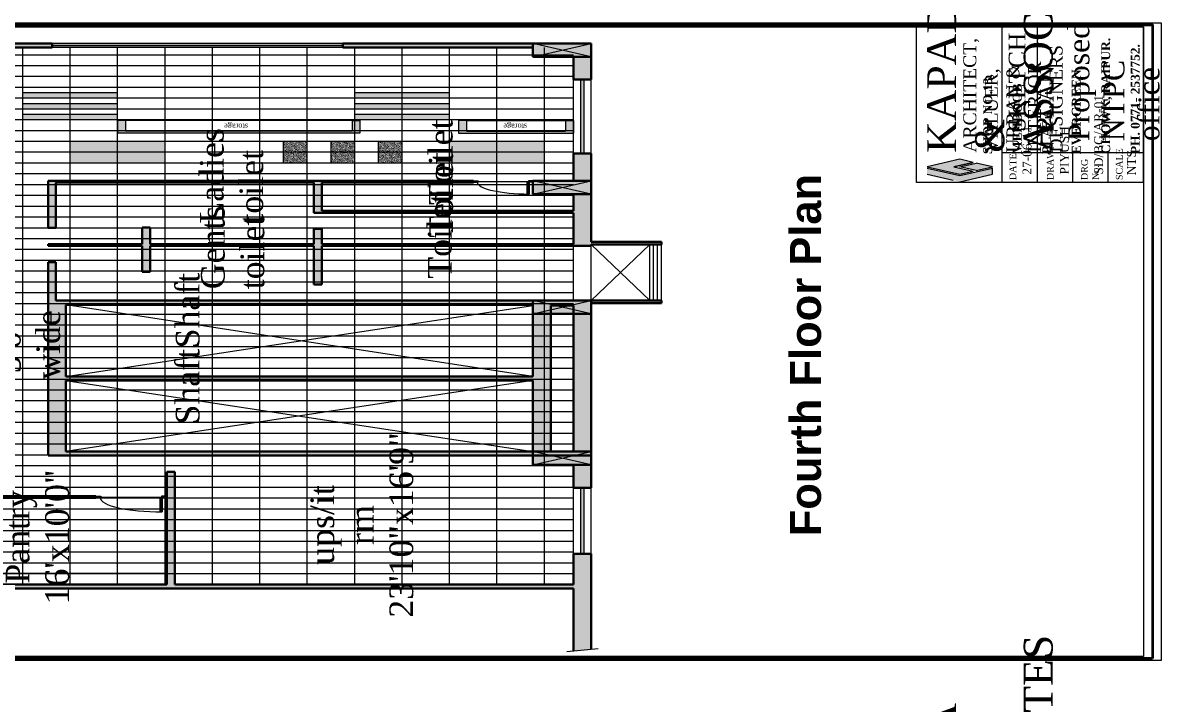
# Model space of a CAD drawing. Header units: inches. Extents: x 327481 to 195042051, y -335014 to 44773228.
# Drawn here: x 194699856 to 195042051, y 44568395 to 44773228 of the extents above; entities that cross this region are included whole.
import ezdxf

# ---------------------------------------------------------------- set-up
doc = ezdxf.new("R2010")
doc.units = ezdxf.units.IN
doc.header["$MEASUREMENT"] = 0
doc.linetypes.add('ACAD_ISO10W100', pattern=[18, 12, -3, 0, -3])
doc.layers.add('center', color=146, linetype='Continuous')
for name, color, linetype, lineweight in [('column 1', 146, 'Continuous', 30), ('DOOR', 47, 'Continuous', 9), ('ele1', 1, 'Continuous', 13), ('floor patern', 44, 'Continuous', 0), ('FUR', 34, 'Continuous', 13), ('furniture', 251, 'Continuous', 13), ('GLASS', 140, 'Continuous', 5), ('ser.duct', 131, 'Continuous', 5), ('TEXT', 7, 'Continuous', 0), ('WALL', 12, 'Continuous', 30)]:
    doc.layers.add(name, color=color, linetype=linetype, lineweight=lineweight)
doc.styles.get("Standard").update_dxf_attribs({"font": 'times.ttf', "height": 12})

# ---------------------------------------------------------------- blocks, each defined once
blk = doc.blocks.new('RTU')
at = {"layer": 'DOOR'}
for points in [[(2799511, -182811), (2799511, -182874), (2799551, -182874), (2799551, -182886), (2799611, -182886), (2799611, -182811)], [(2798637, -183716, 0.009156), (2798637, -183748), (2799511, -183748), (2799511, -183716)], [(2799611, -183811), (2799611, -183736), (2799551, -183736), (2799551, -183748), (2799511, -183748), (2799511, -183811)]]:
    blk.add_hatch(color=256, dxfattribs=at).paths.add_polyline_path(points)
at = {"layer": 'DOOR', "ltscale": 300}
for p, q in [((2799511, -182811), (2799511, -182874)), ((2799611, -182811), (2799511, -182811)), ((2799551, -182874), (2799511, -182874)), ((2799551, -182874), (2799551, -182886)), ((2799611, -182886), (2799551, -182886)), ((2799551, -182886), (2799551, -183736)), ((2799611, -182811), (2799611, -182886)), ((2798637, -183748), (2798637, -183716)), ((2798637, -183716), (2799511, -183716)), ((2799511, -183716), (2799511, -183748)), ((2799611, -183736), (2799551, -183736)), ((2799551, -183748), (2799551, -183736)), ((2799611, -183811), (2799611, -183736)), ((2799511, -183748), (2798637, -183748)), ((2799511, -183811), (2799511, -183748)), ((2799551, -183748), (2799511, -183748)), ((2799611, -183811), (2799511, -183811))]:
    blk.add_line(p, q, dxfattribs=at)
blk.add_arc((2799511, -183748), 874, 90, 180, dxfattribs=at)
blk = doc.blocks.new('COLUMN1')
at = {"layer": 'column 1'}
h = blk.add_hatch(color=256, dxfattribs=at)
h.paths.add_polyline_path([(1, 1), (0, 1), (0.5, 0.5)])
h.paths.add_polyline_path([(1, 1), (0.5, 0.5), (1, 0)])
h.paths.add_polyline_path([(0.5, 0.5), (0, 0), (1, 0)])
h.paths.add_polyline_path([(0.5, 0.5), (0, 1), (0, 0)])
at = {"layer": 'column 1', "lineweight": 0, "ltscale": 0.3}
for p, q in [((0, 1), (1, 0)), ((0, 0), (1, 1))]:
    blk.add_line(p, q, dxfattribs=at)
at = {"layer": 'column 1', "ltscale": 0.3}
for p, q in [((1, 1), (0, 1)), ((0, 1), (0, 0)), ((1, 0), (1, 1)), ((0, 0), (1, 0))]:
    blk.add_line(p, q, dxfattribs=at)
blk = doc.blocks.new('A$C529C24E1')
at = {"layer": 'floor patern'}
h = blk.add_hatch(dxfattribs=at)
h.set_pattern_fill('AR-SAND', color=256, style=0)
h.set_pattern_definition([(37.5, (1039.0384, -1357.394), (-0.062993, 1.926824), [0, -1.52, 0, -1.7, 0, -1.625]), (7.5, (1039.0384, -1357.394), (1.76978, 2.82215), [0, -0.82, 0, -1.37, 0, -0.525]), (327.5, (1037.8084, -1357.394), (3.11414, 0.00566), [0, -0.5, 0, -1.8, 0, -2.35]), (317.5, (1037.8084, -1357.394), (3.00613, 0.87768), [0, -0.25, 0, -1.18, 0, -1.35])])
h.paths.add_polyline_path([(1051.04, -1333.39), (1039.04, -1333.39), (1039.04, -1357.39), (1051.04, -1357.39)])
h.paths.add_polyline_path([(1051.04, -1309.39), (1039.04, -1309.39), (1039.04, -1333.39), (1051.04, -1333.39)])
h = blk.add_hatch(dxfattribs=at)
h.set_pattern_fill('AR-SAND', color=256, style=0)
h.set_pattern_definition([(37.5, (1063.0384, -1357.394), (-0.062993, 1.926824), [0, -1.52, 0, -1.7, 0, -1.625]), (7.5, (1063.0384, -1357.394), (1.76978, 2.82215), [0, -0.82, 0, -1.37, 0, -0.525]), (327.5, (1061.8084, -1357.394), (3.11414, 0.00566), [0, -0.5, 0, -1.8, 0, -2.35]), (317.5, (1061.8084, -1357.394), (3.00613, 0.87768), [0, -0.25, 0, -1.18, 0, -1.35])])
h.paths.add_polyline_path([(1075.04, -1333.39), (1063.04, -1333.39), (1063.04, -1357.39), (1075.04, -1357.39)])
h.paths.add_polyline_path([(1075.04, -1309.39), (1063.04, -1309.39), (1063.04, -1333.39), (1075.04, -1333.39)])
h = blk.add_hatch(dxfattribs=at)
h.set_pattern_fill('AR-SAND', color=256, style=0)
h.set_pattern_definition([(37.5, (1087.0384, -1357.394), (-0.062993, 1.926824), [0, -1.52, 0, -1.7, 0, -1.625]), (7.5, (1087.0384, -1357.394), (1.76978, 2.82215), [0, -0.82, 0, -1.37, 0, -0.525]), (327.5, (1085.8084, -1357.394), (3.11414, 0.00566), [0, -0.5, 0, -1.8, 0, -2.35]), (317.5, (1085.8084, -1357.394), (3.00613, 0.87768), [0, -0.25, 0, -1.18, 0, -1.35])])
h.paths.add_polyline_path([(1099.04, -1333.39), (1087.04, -1333.39), (1087.04, -1357.39), (1099.04, -1357.39)])
h.paths.add_polyline_path([(1099.04, -1309.39), (1087.04, -1309.39), (1087.04, -1333.39), (1099.04, -1333.39)])
h = blk.add_hatch(dxfattribs=at)
h.set_pattern_fill('AR-SAND', color=256, style=0)
h.set_pattern_definition([(37.5, (943.0384, -1381.394), (-0.062993, 1.926824), [0, -1.52, 0, -1.7, 0, -1.625]), (7.5, (943.0384, -1381.394), (1.76978, 2.82215), [0, -0.82, 0, -1.37, 0, -0.525]), (327.5, (941.8084, -1381.394), (3.11414, 0.00566), [0, -0.5, 0, -1.8, 0, -2.35]), (317.5, (941.8084, -1381.394), (3.00613, 0.87768), [0, -0.25, 0, -1.18, 0, -1.35])])
h.paths.add_polyline_path([(991.04, -1333.39), (967.04, -1333.39), (967.04, -1357.39), (991.04, -1357.39)])
h.paths.add_polyline_path([(967.04, -1333.39), (943.04, -1333.39), (943.04, -1357.39), (967.04, -1357.39)])
h.paths.add_polyline_path([(967.04, -1357.39), (943.04, -1357.39), (943.04, -1381.39), (967.04, -1381.39)])
h.paths.add_polyline_path([(991.04, -1357.39), (967.04, -1357.39), (967.04, -1381.39), (991.04, -1381.39)])
h = blk.add_hatch(dxfattribs=at)
h.set_pattern_fill('AR-SAND', color=256, angle=90, style=0)
h.set_pattern_definition([(127.5, (991.0384, -1453.394), (-1.926824, -0.062993), [0, -1.52, 0, -1.7, 0, -1.625]), (97.5, (991.0384, -1453.394), (-2.82215, 1.76978), [0, -0.82, 0, -1.37, 0, -0.525]), (57.5, (991.0384, -1454.624), (-0.00566, 3.11414), [0, -0.5, 0, -1.8, 0, -2.35]), (47.5, (991.0384, -1454.624), (-0.87768, 3.00613), [0, -0.25, 0, -1.18, 0, -1.35])])
h.paths.add_polyline_path([(967.04, -1441.39), (967.04, -1453.39), (991.04, -1453.39), (991.04, -1441.39)])
h.paths.add_polyline_path([(943.04, -1441.39), (943.04, -1453.39), (967.04, -1453.39), (967.04, -1441.39)])
h = blk.add_hatch(dxfattribs=at)
h.set_pattern_fill('AR-SAND', color=256, angle=90, style=0)
h.set_pattern_definition([(127.5, (991.0384, -1477.394), (-1.926824, -0.062993), [0, -1.52, 0, -1.7, 0, -1.625]), (97.5, (991.0384, -1477.394), (-2.82215, 1.76978), [0, -0.82, 0, -1.37, 0, -0.525]), (57.5, (991.0384, -1478.624), (-0.00566, 3.11414), [0, -0.5, 0, -1.8, 0, -2.35]), (47.5, (991.0384, -1478.624), (-0.87768, 3.00613), [0, -0.25, 0, -1.18, 0, -1.35])])
h.paths.add_polyline_path([(967.04, -1465.39), (967.04, -1477.39), (991.04, -1477.39), (991.04, -1465.39)])
h.paths.add_polyline_path([(943.04, -1465.39), (943.04, -1477.39), (967.04, -1477.39), (967.04, -1465.39)])
h = blk.add_hatch(dxfattribs=at)
h.set_pattern_fill('AR-SAND', color=256, style=0)
h.set_pattern_definition([(37.5, (1039.0384, -1525.394), (-0.062993, 1.926824), [0, -1.52, 0, -1.7, 0, -1.625]), (7.5, (1039.0384, -1525.394), (1.76978, 2.82215), [0, -0.82, 0, -1.37, 0, -0.525]), (327.5, (1037.8084, -1525.394), (3.11414, 0.00566), [0, -0.5, 0, -1.8, 0, -2.35]), (317.5, (1037.8084, -1525.394), (3.00613, 0.87768), [0, -0.25, 0, -1.18, 0, -1.35])])
h.paths.add_polyline_path([(1051.04, -1501.39), (1039.04, -1501.39), (1039.04, -1525.39), (1051.04, -1525.39)])
h.paths.add_polyline_path([(1051.04, -1477.39), (1039.04, -1477.39), (1039.04, -1501.39), (1051.04, -1501.39)])
h = blk.add_hatch(dxfattribs=at)
h.set_pattern_fill('AR-SAND', color=256, style=0)
h.set_pattern_definition([(37.5, (1063.0384, -1525.394), (-0.062993, 1.926824), [0, -1.52, 0, -1.7, 0, -1.625]), (7.5, (1063.0384, -1525.394), (1.76978, 2.82215), [0, -0.82, 0, -1.37, 0, -0.525]), (327.5, (1061.8084, -1525.394), (3.11414, 0.00566), [0, -0.5, 0, -1.8, 0, -2.35]), (317.5, (1061.8084, -1525.394), (3.00613, 0.87768), [0, -0.25, 0, -1.18, 0, -1.35])])
h.paths.add_polyline_path([(1075.04, -1501.39), (1063.04, -1501.39), (1063.04, -1525.39), (1075.04, -1525.39)])
h.paths.add_polyline_path([(1075.04, -1477.39), (1063.04, -1477.39), (1063.04, -1501.39), (1075.04, -1501.39)])
h = blk.add_hatch(dxfattribs=at)
h.set_pattern_fill('AR-SAND', color=256, style=0)
h.set_pattern_definition([(37.5, (1087.0384, -1525.394), (-0.062993, 1.926824), [0, -1.52, 0, -1.7, 0, -1.625]), (7.5, (1087.0384, -1525.394), (1.76978, 2.82215), [0, -0.82, 0, -1.37, 0, -0.525]), (327.5, (1085.8084, -1525.394), (3.11414, 0.00566), [0, -0.5, 0, -1.8, 0, -2.35]), (317.5, (1085.8084, -1525.394), (3.00613, 0.87768), [0, -0.25, 0, -1.18, 0, -1.35])])
h.paths.add_polyline_path([(1099.04, -1501.39), (1087.04, -1501.39), (1087.04, -1525.39), (1099.04, -1525.39)])
h.paths.add_polyline_path([(1099.04, -1477.39), (1087.04, -1477.39), (1087.04, -1501.39), (1099.04, -1501.39)])
h = blk.add_hatch(dxfattribs=at)
h.set_pattern_fill('AR-SAND', color=256, angle=90, style=0)
h.set_pattern_definition([(127.5, (991.0384, -1501.394), (-1.926824, -0.062993), [0, -1.52, 0, -1.7, 0, -1.625]), (97.5, (991.0384, -1501.394), (-2.82215, 1.76978), [0, -0.82, 0, -1.37, 0, -0.525]), (57.5, (991.0384, -1502.624), (-0.00566, 3.11414), [0, -0.5, 0, -1.8, 0, -2.35]), (47.5, (991.0384, -1502.624), (-0.87768, 3.00613), [0, -0.25, 0, -1.18, 0, -1.35])])
h.paths.add_polyline_path([(967.04, -1489.39), (967.04, -1501.39), (991.04, -1501.39), (991.04, -1489.39)])
h.paths.add_polyline_path([(943.04, -1489.39), (943.04, -1501.39), (967.04, -1501.39), (967.04, -1489.39)])
h = blk.add_hatch(dxfattribs=at)
h.set_pattern_fill('AR-SAND', color=256, style=0)
h.set_pattern_definition([(37.5, (943.0384, -1573.394), (-0.062993, 1.926824), [0, -1.52, 0, -1.7, 0, -1.625]), (7.5, (943.0384, -1573.394), (1.76978, 2.82215), [0, -0.82, 0, -1.37, 0, -0.525]), (327.5, (941.8084, -1573.394), (3.11414, 0.00566), [0, -0.5, 0, -1.8, 0, -2.35]), (317.5, (941.8084, -1573.394), (3.00613, 0.87768), [0, -0.25, 0, -1.18, 0, -1.35])])
h.paths.add_polyline_path([(991.04, -1525.39), (967.04, -1525.39), (967.04, -1549.39), (991.04, -1549.39)])
h.paths.add_polyline_path([(967.04, -1525.39), (943.04, -1525.39), (943.04, -1549.39), (967.04, -1549.39)])
h.paths.add_polyline_path([(967.04, -1549.39), (943.04, -1549.39), (943.04, -1573.39), (967.04, -1573.39)])
h.paths.add_polyline_path([(991.04, -1549.39), (967.04, -1549.39), (967.04, -1573.39), (991.04, -1573.39)])
for p, q in [((31.04, -447.89), (31.04, -1588.07)), ((55.04, -447.89), (55.04, -1588.07)), ((79.04, -447.89), (79.04, -1588.07)), ((103.04, -447.89), (103.04, -1588.07)), ((127.04, -447.89), (127.04, -1588.07)), ((151.04, -447.89), (151.04, -1588.07)), ((175.04, -447.89), (175.04, -1588.07)), ((199.04, -447.89), (199.04, -1588.07)), ((223.04, -447.89), (223.04, -1588.07)), ((247.04, -447.89), (247.04, -1588.07)), ((271.04, -447.89), (271.04, -1588.07)), ((295.04, -447.89), (295.04, -1588.07)), ((319.04, -447.89), (319.04, -1588.07)), ((343.04, -447.89), (343.04, -1588.07)), ((367.04, -447.89), (367.04, -1588.07)), ((391.04, -447.89), (391.04, -1588.07)), ((415.04, -447.89), (415.04, -1588.07)), ((439.04, -447.89), (439.04, -1588.07)), ((463.04, -447.89), (463.04, -1588.07)), ((487.04, -447.89), (487.04, -1588.07)), ((511.04, -447.89), (511.04, -1588.07)), ((535.04, -447.89), (535.04, -1588.07)), ((559.04, -447.89), (559.04, -1588.07)), ((583.04, -447.89), (583.04, -1588.07)), ((607.04, -447.89), (607.04, -1588.07)), ((631.04, -447.89), (631.04, -1588.07)), ((655.04, -447.89), (655.04, -1588.07)), ((679.04, -447.89), (679.04, -1588.07)), ((703.04, -447.89), (703.04, -1588.07)), ((727.04, -447.89), (727.04, -1588.07)), ((751.04, -447.89), (751.04, -1588.07)), ((775.04, -447.89), (775.04, -1588.07)), ((799.04, -447.89), (799.04, -1588.07)), ((823.04, -447.89), (823.04, -1588.07)), ((847.04, -447.89), (847.04, -1588.07)), ((871.04, -447.89), (871.04, -1588.07)), ((895.04, -447.89), (895.04, -1588.07)), ((919.04, -447.89), (919.04, -1588.07)), ((943.04, -447.89), (943.04, -1588.07)), ((967.04, -447.89), (967.04, -1588.07)), ((991.04, -447.89), (991.04, -1588.07)), ((1015.04, -447.89), (1015.04, -1588.07)), ((1039.04, -447.89), (1039.04, -1588.07)), ((1063.04, -447.89), (1063.04, -1588.07)), ((1087.04, -447.89), (1087.04, -1588.07)), ((1111.04, -447.89), (1111.04, -1588.07)), ((1135.04, -447.89), (1135.04, -1588.07)), ((1159.04, -447.89), (1159.04, -1588.07)), ((1183.04, -447.89), (1183.04, -1588.07)), ((7.04, -1309.39), (1199.11, -1309.39)), ((1051.04, -1309.39), (1051.04, -1357.39)), ((1075.04, -1309.39), (1075.04, -1357.39)), ((1099.04, -1309.39), (1099.04, -1357.39)), ((7.04, -1333.39), (1199.11, -1333.39)), ((7.04, -1357.39), (1199.11, -1357.39)), ((7.04, -1381.39), (1199.11, -1381.39)), ((7.04, -1405.39), (1199.11, -1405.39)), ((7.04, -1429.39), (1199.11, -1429.39)), ((943.04, -1441.39), (991.04, -1441.39)), ((7.04, -1453.39), (1199.11, -1453.39)), ((943.04, -1465.39), (991.04, -1465.39)), ((7.04, -1477.39), (1199.11, -1477.39)), ((1051.04, -1477.39), (1051.04, -1525.39)), ((1075.04, -1477.39), (1075.04, -1525.39)), ((1099.04, -1477.39), (1099.04, -1525.39)), ((943.04, -1489.39), (991.04, -1489.39)), ((7.04, -1501.39), (1199.11, -1501.39)), ((7.04, -1525.39), (1199.11, -1525.39)), ((7.04, -1549.39), (1199.11, -1549.39)), ((7.04, -1573.39), (1199.11, -1573.39))]:
    blk.add_line(p, q, dxfattribs=at)
blk = doc.blocks.new('for presentation-29.06.11')
at = {"layer": 'FUR'}
for points in [[(332943.46, -327329), (332915.46, -327329), (332915.46, -327451.64), (332943.46, -327451.64), (332943.46, -327447.64), (332919.45, -327447.64), (332919.46, -327333), (332943.46, -327333)], [(332943.46, -327501.58), (332915.46, -327501.58), (332915.46, -327559.69), (332943.46, -327559.69), (332943.46, -327555.69), (332919.45, -327555.69), (332919.45, -327505.58), (332943.46, -327505.58)]]:
    blk.add_hatch(color=252, dxfattribs=at).paths.add_polyline_path(points)
at = {"layer": 'GLASS'}
for points in [[(333109.24, -327442.92), (333110.74, -327442.92), (333110.74, -327295.92), (333109.24, -327295.92)], [(331981.05, -327563.47), (331981.05, -327564.97), (332128.05, -327564.97), (332128.05, -327563.47)], [(332870.01, -327563.47), (332870.01, -327564.97), (333034.01, -327564.97), (333034.01, -327563.47)]]:
    blk.add_hatch(color=256, dxfattribs=at).paths.add_polyline_path(points)
at = {"layer": 'TEXT'}
for points in [[(332837.7, -327738.68), (332823.99, -327738.68), (332807.4, -327755.27), (332823.99, -327771.87), (332837.7, -327771.87), (332821.11, -327755.27)], [(332840.59, -327738.68), (332823.99, -327755.27), (332830.76, -327762.04), (332840.59, -327752.21), (332850.42, -327762.04), (332857.18, -327755.27)], [(332832.29, -327763.57), (332840.59, -327771.87), (332848.88, -327763.57), (332840.59, -327755.27)]]:
    blk.add_hatch(color=256, dxfattribs=at).paths.add_polyline_path(points)
at = {"layer": 'WALL', "lineweight": 0}
h = blk.add_hatch(color=36, dxfattribs=at)
h.paths.add_polyline_path([(332128.05, -327559.69), (332128.05, -327568.75), (332179.05, -327568.75), (332179.05, -327559.69)])
h.paths.add_polyline_path([(331981.05, -327568.75), (331981.05, -327559.69), (331913.38, -327559.69), (331913.38, -327357.91), (332163.52, -327357.91), (332163.52, -327353.91), (331913.38, -327353.91), (331913.38, -327233.92), (332105.38, -327233.92), (332105.38, -327317.91), (332109.38, -327317.91), (332109.38, -327233.92), (332118.69, -327233.92), (332118.69, -327229.92), (331913.38, -327229.92), (331913.38, -326502.8), (331904.4, -326502.8), (331904.4, -326513.25), (331766.05, -326513.25), (331769.51, -326522.31), (331904.4, -326522.31), (331904.4, -326613.51), (331906.34, -326613.51), (331906.34, -326643.05), (331904.4, -326643.05), (331904.4, -326948.33), (331906.34, -326948.33), (331906.34, -326977.87), (331904.4, -326977.87), (331904.4, -327204.37), (331906.34, -327204.37), (331906.34, -327233.92), (331904.4, -327233.92), (331904.4, -327559.69), (331766.05, -327559.69), (331769.51, -327568.75)])
h = blk.add_hatch(color=36, dxfattribs=at)
h.paths.add_polyline_path([(333105.46, -327295.92), (333114.55, -327295.92), (333114.55, -327233.92), (333105.46, -327233.92)])
h.paths.add_polyline_path([(333114.55, -327442.92), (333105.46, -327442.92), (333105.46, -327539.21), (333114.55, -327539.21)])
h = blk.add_hatch(color=36, dxfattribs=at)
h.paths.add_polyline_path([(332543.42, -327297.77), (332628.99, -327297.77), (332628.99, -327293.78), (332199.52, -327293.78), (332199.52, -327568.75), (332537.51, -327568.75), (332537.51, -327604.21), (332543.42, -327604.21)])
h.paths.add_polyline_path([(332534.36, -327539.21), (332375.21, -327539.21), (332375.21, -327302.84), (332534.36, -327302.84)], flags=16)
h.paths.add_polyline_path([(332532.77, -327548.25), (332532.77, -327559.69), (332208.58, -327559.69), (332208.58, -327548.25)], flags=16)
h.paths.add_polyline_path([(332366.15, -327539.21), (332208.6, -327539.21), (332208.6, -327302.84), (332366.15, -327302.84)], flags=16)
blk.add_hatch(color=36, dxfattribs=at).paths.add_polyline_path([(332779.77, -327559.69), (332742.55, -327559.69), (332742.55, -327432.34), (332805.31, -327432.34), (332805.31, -327509.21), (332809.31, -327509.21), (332809.31, -327293.78), (332704.99, -327293.78), (332704.99, -327297.77), (332805.31, -327297.77), (332805.31, -327428.36), (332738.54, -327428.36), (332738.54, -327559.69), (332668.99, -327559.69), (332668.99, -327432.34), (332702.54, -327432.34), (332702.54, -327428.35), (332668.99, -327428.35), (332668.99, -327345.42), (332705.47, -327345.42), (332705.47, -327341.42), (332668.99, -327341.42), (332668.99, -327293.78), (332664.99, -327293.78), (332664.99, -327341.42), (332607.63, -327341.42), (332607.63, -327345.42), (332664.99, -327345.42), (332664.99, -327428.35), (332579.42, -327428.35), (332579.42, -327432.35), (332664.99, -327432.34), (332664.98, -327568.75), (332667.88, -327568.75), (332667.88, -327604.21), (332673.79, -327604.21), (332673.79, -327568.75), (332779.77, -327568.75)])
h = blk.add_hatch(color=36, dxfattribs=at)
h.paths.add_polyline_path([(333034.01, -327559.69), (333034.01, -327568.75), (333085.01, -327568.75), (333085.01, -327559.69)])
h.paths.add_polyline_path([(332870.01, -327568.75), (332870.01, -327559.69), (332809.3, -327559.69), (332809.3, -327568.75)])
h.paths.add_polyline_path([(332915.46, -327559.69), (332943.46, -327559.69), (332943.46, -327559.69)])
at = {"color": 2}
for points in [[(331744.15, -327857.19), (331744.15, -325821.96), (333160.26, -325821.96), (333160.26, -327857.19)], [(331753.13, -327848.21), (331753.13, -325830.94), (333151.28, -325830.94), (333151.28, -327848.21)]]:
    blk.add_lwpolyline(points, close=True, dxfattribs=at)
at = {"color": 2, "lineweight": 35}
blk.add_lwpolyline([(331748.64, -327852.7), (331748.64, -325826.45), (333155.77, -325826.45), (333155.77, -327852.7)], close=True, dxfattribs=at)
at = {"layer": 'ele1', "ltscale": 0.3}
for p, q in [((332366.47, -327539.19), (332208.6, -327302.84)), ((332366.47, -327539.19), (332208.6, -327302.84)), ((332366.15, -327302.84), (332208.6, -327539.21)), ((332375.21, -327302.84), (332532.77, -327539.19)), ((332375.21, -327539.19), (332534.36, -327302.84)), ((332543.42, -327598.3), (332667.88, -327598.3)), ((332543.42, -327598.3), (332667.88, -327598.3)), ((332543.42, -327604.21), (332667.88, -327604.21)), ((332543.42, -327604.21), (332667.88, -327604.21))]:
    blk.add_line(p, q, dxfattribs=at)
at = {"layer": 'ele1'}
for p, q in [((332543.42, -327559.69), (332664.98, -327559.69)), ((332543.42, -327568.75), (332664.98, -327568.75))]:
    blk.add_line(p, q, dxfattribs=at)
at = {"layer": 'furniture'}
for p, q in [((331937.38, -327353.91), (331937.38, -327257.92)), ((333105.46, -327442.92), (333105.46, -327295.92)), ((333114.52, -327442.92), (333114.52, -327295.92)), ((332915.46, -327451.64), (332915.46, -327329)), ((332943.46, -327329), (332915.46, -327329)), ((332919.45, -327447.64), (332919.46, -327333)), ((332943.46, -327333), (332919.46, -327333)), ((332943.46, -327333), (332943.46, -327329)), ((332943.46, -327447.64), (332943.46, -327333)), ((332943.46, -327447.64), (332919.45, -327447.64)), ((332943.46, -327447.64), (332943.46, -327451.64)), ((332943.46, -327451.64), (332915.46, -327451.64)), ((332915.46, -327501.58), (332915.46, -327559.69)), ((332943.46, -327501.58), (332915.46, -327501.58)), ((332943.46, -327505.58), (332919.45, -327505.58)), ((332919.45, -327505.58), (332919.45, -327555.69)), ((332943.46, -327505.58), (332943.46, -327501.58)), ((332943.46, -327505.58), (332943.46, -327555.69)), ((332943.46, -327555.69), (332919.45, -327555.69)), ((332943.46, -327555.69), (332943.46, -327559.69)), ((331981.05, -327559.69), (332128.05, -327559.69)), ((332870.01, -327559.69), (333034.01, -327559.69)), ((332943.46, -327559.69), (332915.46, -327559.69)), ((331981.05, -327568.75), (332128.05, -327568.75)), ((332870.01, -327568.75), (333034.01, -327568.75))]:
    blk.add_line(p, q, dxfattribs=at)
at = {"layer": 'GLASS', "ltscale": 0.3}
for p, q in [((332543.42, -327600.15), (332667.88, -327600.15)), ((332543.42, -327600.15), (332667.88, -327600.15)), ((332543.42, -327602.23), (332667.88, -327602.24)), ((332543.42, -327602.23), (332667.88, -327602.24))]:
    blk.add_line(p, q, dxfattribs=at)
at = {"layer": 'GLASS'}
blk.add_lwpolyline([(333110.74, -327295.92), (333110.74, -327442.92), (333109.24, -327442.92), (333109.24, -327295.92)], dxfattribs=at)
for points in [[(332128.05, -327563.47), (332128.05, -327564.97), (331981.05, -327564.97), (331981.05, -327563.47)], [(333034.01, -327563.47), (333034.01, -327564.97), (332870.01, -327564.97), (332870.01, -327563.47)]]:
    blk.add_lwpolyline(points, close=True, dxfattribs=at)
at = {"layer": 'ser.duct', "linetype": 'ACAD_ISO10W100', "ltscale": 400}
for p, q in [((332543.42, -327568.75), (332667.88, -327598.3)), ((332667.88, -327568.75), (332543.42, -327598.3)), ((332543.42, -327568.75), (332667.88, -327598.3)), ((332667.88, -327568.75), (332543.42, -327598.3))]:
    blk.add_line(p, q, dxfattribs=at)
at = {"layer": 'TEXT'}
for p, q in [((332105.38, -327233.92), (332105.38, -327317.91)), ((332109.38, -327233.92), (332109.38, -327317.91)), ((332805.49, -327848.21), (332805.49, -327733.38)), ((332805.49, -327733.38), (333151.28, -327733.38)), ((333151.28, -327733.38), (333151.28, -327848.21)), ((332823.99, -327738.68), (332810.72, -327751.95)), ((332837.7, -327738.68), (332821.11, -327755.27)), ((332840.59, -327738.68), (332823.99, -327755.27)), ((332840.59, -327738.68), (332823.99, -327755.27)), ((332857.18, -327755.27), (332840.59, -327738.68)), ((332857.18, -327755.27), (332840.59, -327738.68)), ((332840.59, -327752.21), (332830.76, -327762.04)), ((332840.59, -327752.21), (332850.42, -327762.04)), ((332850.42, -327762.04), (332840.59, -327752.21)), ((332807.4, -327755.27), (332823.99, -327771.87)), ((332821.11, -327755.27), (332837.7, -327771.87)), ((332823.99, -327755.27), (332830.76, -327762.04)), ((332823.99, -327755.27), (332830.76, -327762.04)), ((332832.29, -327763.57), (332840.59, -327755.27)), ((332840.59, -327755.27), (332848.88, -327763.57)), ((332850.42, -327762.04), (332857.18, -327755.27)), ((332850.42, -327762.04), (332857.18, -327755.27)), ((332832.29, -327763.57), (332840.59, -327771.87)), ((332832.29, -327763.57), (332840.59, -327771.87)), ((332840.59, -327771.87), (332848.88, -327763.57)), ((332840.59, -327771.87), (332848.88, -327763.57)), ((332805.49, -327776.74), (333151.28, -327776.74)), ((332823.99, -327771.87), (332837.7, -327771.87)), ((332872.1, -327776.74), (332872.1, -327848.21)), ((332805.49, -327794.61), (333151.28, -327794.61)), ((332805.49, -327812.48), (332872.1, -327812.48)), ((332805.49, -327830.35), (332872.1, -327830.35)), ((332805.49, -327848.21), (333151.28, -327848.21)), ((333151.28, -327848.21), (332805.49, -327848.21))]:
    blk.add_line(p, q, dxfattribs=at)
at = {"layer": 'WALL'}
for p, q in [((331904.4, -327559.69), (331904.4, -326522.31)), ((331904.4, -327559.69), (331904.4, -326522.31)), ((331913.38, -327353.91), (331913.38, -327233.92)), ((332105.38, -327317.91), (332105.38, -327233.92)), ((332109.38, -327317.91), (332109.38, -327233.92)), ((333105.46, -327295.92), (333105.46, -327233.92)), ((333114.55, -327295.92), (333114.55, -327233.92)), ((332199.52, -327293.78), (332628.99, -327293.78)), ((332199.52, -327293.78), (332199.52, -327539.19)), ((332199.52, -327293.78), (332199.52, -327568.75)), ((332543.42, -327297.77), (332543.42, -327604.21)), ((332543.42, -327297.77), (332628.99, -327297.77)), ((332628.99, -327293.78), (332628.99, -327297.77)), ((332664.99, -327341.42), (332664.99, -327293.78)), ((332664.99, -327293.78), (332668.99, -327293.78)), ((332668.99, -327341.42), (332668.99, -327293.78)), ((332704.99, -327293.78), (332809.31, -327293.78)), ((332704.99, -327293.78), (332704.99, -327297.77)), ((332704.99, -327297.77), (332805.31, -327297.77)), ((332805.31, -327428.36), (332805.31, -327297.77)), ((332809.31, -327509.21), (332809.31, -327293.78)), ((333105.46, -327295.92), (333114.55, -327295.92)), ((332208.6, -327302.84), (332366.15, -327302.84)), ((332208.6, -327302.84), (332366.15, -327302.84)), ((332208.6, -327302.84), (332208.6, -327539.21)), ((332366.15, -327302.84), (332366.15, -327539.19)), ((332366.15, -327302.84), (332366.15, -327539.19)), ((332375.21, -327302.84), (332532.77, -327302.84)), ((332375.21, -327302.84), (332375.21, -327539.19)), ((332375.21, -327302.84), (332534.36, -327302.84)), ((332375.21, -327302.84), (332375.21, -327539.19)), ((332534.36, -327302.84), (332534.36, -327539.19)), ((332534.36, -327302.84), (332534.36, -327539.21)), ((332105.38, -327317.91), (332109.38, -327317.91)), ((332607.63, -327341.42), (332664.99, -327341.42)), ((332607.63, -327341.42), (332607.63, -327345.42)), ((332668.99, -327341.42), (332705.47, -327341.42)), ((332705.47, -327341.42), (332705.47, -327345.42)), ((332607.63, -327345.42), (332664.99, -327345.42)), ((332664.99, -327428.35), (332664.99, -327345.42)), ((332668.99, -327428.35), (332668.99, -327345.42)), ((332668.99, -327345.42), (332705.47, -327345.42)), ((331913.38, -327353.91), (332163.52, -327353.91)), ((331915.28, -327353.91), (332105.38, -327353.91)), ((332163.52, -327353.91), (332163.52, -327357.91)), ((331913.38, -327559.69), (331913.38, -327357.91)), ((331913.38, -327357.91), (332163.52, -327357.91)), ((332579.42, -327428.35), (332664.99, -327428.35)), ((332579.42, -327428.35), (332579.42, -327432.35)), ((332668.99, -327428.35), (332702.54, -327428.35)), ((332702.54, -327428.35), (332702.54, -327432.35)), ((332738.54, -327428.36), (332805.31, -327428.36)), ((332738.54, -327559.69), (332738.54, -327428.36)), ((332579.42, -327432.35), (332664.99, -327432.34)), ((332664.98, -327568.75), (332664.99, -327432.34)), ((332668.99, -327559.69), (332668.99, -327432.34)), ((332668.99, -327432.34), (332702.54, -327432.34)), ((332742.55, -327432.34), (332805.31, -327432.34)), ((332742.55, -327559.69), (332742.55, -327432.34)), ((332805.31, -327509.21), (332805.31, -327432.34)), ((333105.46, -327539.21), (333105.46, -327442.92)), ((333105.46, -327442.92), (333114.55, -327442.92)), ((333114.55, -327539.21), (333114.55, -327442.92)), ((332809.31, -327509.21), (332805.31, -327509.21)), ((332208.58, -327539.21), (332208.6, -327539.21)), ((332208.6, -327539.21), (332366.15, -327539.21)), ((332375.21, -327539.21), (332534.36, -327539.21)), ((333105.46, -327539.21), (333114.55, -327539.21)), ((332513.85, -327548.25), (332208.58, -327548.25)), ((332532.77, -327548.25), (332208.58, -327548.25)), ((332208.58, -327548.25), (332208.58, -327559.69)), ((332532.77, -327548.25), (332532.77, -327559.69)), ((331904.4, -327559.69), (331766.05, -327559.69)), ((331981.05, -327559.69), (331913.38, -327559.69)), ((331981.05, -327559.69), (331913.38, -327559.69)), ((331981.05, -327559.69), (331981.05, -327568.75)), ((332179.04, -327559.69), (332128.05, -327559.69)), ((332179.05, -327559.69), (332128.05, -327559.69)), ((332128.05, -327559.69), (332128.05, -327568.75)), ((332179.05, -327559.69), (332179.05, -327568.75)), ((332513.86, -327559.69), (332208.58, -327559.69)), ((332532.77, -327559.69), (332208.58, -327559.69)), ((332738.54, -327559.69), (332668.99, -327559.69)), ((332779.77, -327559.69), (332742.55, -327559.69)), ((332779.77, -327568.75), (332779.77, -327559.69)), ((332870.01, -327559.69), (332809.3, -327559.69)), ((332809.3, -327559.69), (332809.3, -327568.75)), ((332870.01, -327559.69), (332870.01, -327568.75)), ((333085.01, -327559.69), (333034.01, -327559.69)), ((333034.01, -327559.69), (333034.01, -327568.75)), ((333085.01, -327559.69), (333085.01, -327568.75)), ((331769.51, -327568.75), (331981.05, -327568.75)), ((332128.05, -327568.75), (332179.05, -327568.75)), ((332199.52, -327568.75), (332537.51, -327568.75)), ((332537.51, -327568.75), (332537.51, -327604.21)), ((332537.51, -327568.75), (332537.51, -327604.21)), ((332664.98, -327568.75), (332667.88, -327568.75)), ((332667.88, -327568.75), (332667.88, -327604.21)), ((332667.88, -327568.75), (332667.88, -327604.21)), ((332673.79, -327568.75), (332779.77, -327568.75)), ((332673.79, -327568.75), (332673.79, -327604.23)), ((332673.79, -327568.75), (332673.79, -327604.23)), ((332809.3, -327568.75), (332870.01, -327568.75)), ((333034.01, -327568.75), (333085.01, -327568.75)), ((332543.42, -327604.21), (332537.51, -327604.21)), ((332543.42, -327604.21), (332537.51, -327604.21)), ((332673.79, -327604.21), (332667.88, -327604.21)), ((332673.79, -327604.21), (332667.88, -327604.21))]:
    blk.add_line(p, q, dxfattribs=at)
at = {"layer": 'WALL', "lineweight": 0}
blk.add_line((331764.8, -327556.43), (331770.84, -327572.25), dxfattribs=at)
at = {"layer": 'center', "xscale": -29.5434782608645, "yscale": 29.5434782608645, "zscale": 39.3913043478359, "rotation": 180}
blk.add_blockref('COLUMN1', (332179.05, -327539.21), dxfattribs=at)
at = {"layer": 'center', "lineweight": 25, "xscale": 29.5434782608645, "yscale": 29.5434782608645, "zscale": 39.3913043478359}
blk.add_blockref('COLUMN1', (332513.88, -327568.75), dxfattribs=at)
at = {"layer": 'center', "xscale": 29.5434782608645, "yscale": 29.5434782608645, "zscale": 39.3913043478359}
for p in [(332779.77, -327568.75), (333085.01, -327568.75), (333085.01, -327568.75)]:
    blk.add_blockref('COLUMN1', p, dxfattribs=at)
at = {"layer": 'DOOR'}
for p, xscale, yscale, zscale in [((231323.4, -320736.7), 0.03599999996367842, 0.03599999996367842, 0.03599999996367842), ((248820.99, -322024.87), 0.02999999997700797, 0.02999999997700797, 0.02999999997700797)]:
    blk.add_blockref('RTU', p, dxfattribs=dict(at, xscale=xscale, yscale=yscale, zscale=zscale))
at = {"layer": 'floor patern'}
blk.add_blockref('A$C529C24E1', (331906.34, -325971.62), dxfattribs=at)
at = {"layer": 'TEXT', "linetype": 'ByBlock', "lineweight": 30, "char_height": 12, "attachment_point": 2}
for s, insert, width in [('Passage\\P5\'0" wide', (332444.95, -327247.9), 105.2844), ('Pantry\\P16\'x10\'0"', (332018.82, -327272.37), 73.1629), ('ups/it rm \\P23\'10"x16\'9"', (332045.31, -327426.58), 186.3653)]:
    blk.add_mtext(s, dxfattribs=dict(at, insert=insert, width=width))
at = {"layer": 'TEXT', "color": 0, "char_height": 12, "attachment_point": 1}
for s, insert, width in [('Shaft', (332268.34, -327358.43), 37.4275), ('Shaft', (332437.35, -327358.43), 37.4275), ('Gents toilet', (332568.67, -327371.2), 82.2091), ('Ladies toilet', (332714.42, -327370.66), 88.1009), ('Toilet', (332592.01, -327486.02), 42.3417), ('Toilet', (332682.94, -327486.72), 42.3417), ('Toilet', (332755.66, -327486.52), 42.3417)]:
    blk.add_mtext(s, dxfattribs=dict(at, insert=insert, width=width))
at = {"layer": 'TEXT', "linetype": 'ByBlock', "lineweight": 30, "char_height": 12, "width": 75.7453, "attachment_point": 2, "rotation": 90}
for insert in [(332924.18, -327388.95), (332924.18, -327530.24)]:
    blk.add_mtext('storage  ', dxfattribs=dict(at, insert=insert))
at = {"layer": 'TEXT', "color": 0, "lineweight": 25, "insert": (332422.55, -327669.25), "char_height": 12, "width": 2453.5556, "attachment_point": 2}
blk.add_mtext('{\\fArial Unicode MS|b1|i0|c0|p34;\\H1.313x;\\C7;Fourth Floor Plan}', dxfattribs=at)
at = {"layer": 'TEXT', "attachment_point": 1}
for s, insert, char_height, width in [('KAPADIA & ASSOCIATES', (331213.41, -327738.74), 14.6521, 256.0364), ('KAPADIA & ASSOCIATES', (332871.63, -327738.74), 14.6521, 256.0364), ('ARCHITECT, VALUER, URBAN & INTERIOR DESIGNERS', (332872.04, -327757.02), 6.5517, 250.1802), ('DATE', (332811.14, -327780.41), 3.368, 13.2591), ('SKETCH PLAN', (332918.72, -327779.98), 8.5173, 232.3291), ('27-06-11', (332822.94, -327787.02), 4.491, 26.2446), ('DRAWN', (332811.14, -327799.32), 3.368, 18.7861), ('PIYUSH', (332823.28, -327805.93), 4.491, 34.014), ('Proposed NTPC office layout\\P  at Mageto offizo,Raipur', (332897.48, -327810.14), 10.6466, 196.6458), ('DRG No.', (332811.14, -327816.67), 3.368, 19.0654), ('SD/BG/AR-01', (332823.11, -327823.28), 4.4909, 39.9829), ('SCALE', (332810.94, -327834.24), 3.368, 15.7506), ('NTS', (332821.64, -327839.88), 4.491, 10.2868)]:
    blk.add_mtext(s, dxfattribs=dict(at, insert=insert, char_height=char_height, width=width))
at = {"layer": 'TEXT', "insert": (332868.71, -327767.13), "char_height": 4.47943, "width": 266.6488, "attachment_point": 1, "line_spacing_factor": 2}
blk.add_mtext('{\\fTimes New Roman|b1|i0|c0|p18;SHOP NO.13, MEHBOOB PLAZA, EVERGREEN CHOWK, RAIPUR. PH. 0771- 2537752.}', dxfattribs=at)

msp = doc.modelspace()

# ---------------------------------------------------------------- block references
at = {"layer": 'furniture', "xscale": -135.395861338533, "yscale": -593.8940509523381, "zscale": 135.395861338533, "rotation": 270}
msp.add_blockref('for presentation-29.06.11', (329613.769, -335292.511), dxfattribs=at)

doc.saveas('drawing.dxf')
